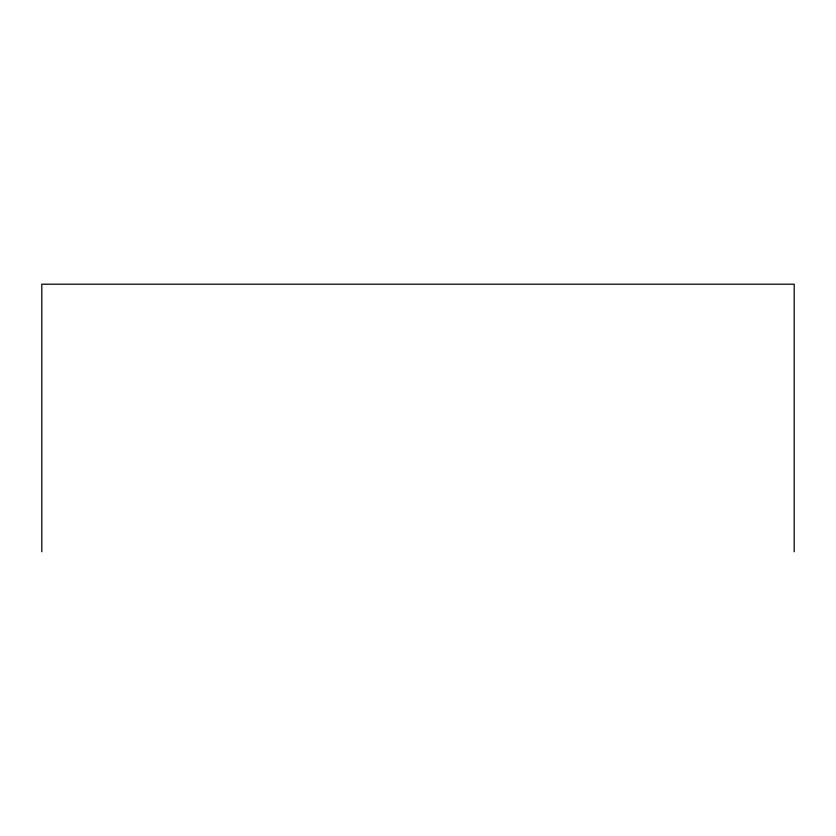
<?xml version="1.0" encoding="UTF-8"?>
<svg xmlns="http://www.w3.org/2000/svg" width="836" height="836" viewBox="0 0 836 836"><rect width="100%" height="100%" fill="white"/><g stroke="black" fill="none" stroke-linecap="round" stroke-linejoin="round"><path stroke-width="1.25" d="M794.2 551.802L794.2 284.198L41.8 284.198L41.8 551.802"/></g></svg>
